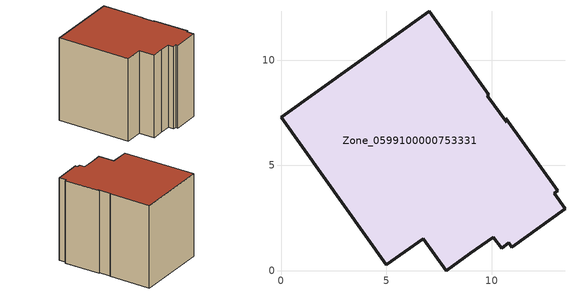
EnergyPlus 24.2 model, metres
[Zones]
Zone_0599100000753331
 floor ground (C_G): 7.03,12.31 9.87,8.35 9.78,8.31 10.71,7.04 10.66,7.24 13.13,3.8 12.97,3.67 13.48,2.95 10.96,1.1 10.8,1.32 10.46,1.06 10.08,1.58 8.99,0.83 7.84,0 6.74,1.53 5,0.28 0,7.29 z0
 wall outside (C_F): 9.87,8.35 7.03,12.31 0,7.29 5,0.28 6.74,1.53 7.84,0 8.99,0.83 10.08,1.58 10.46,1.06 10.8,1.32 10.96,1.1 13.48,2.95 12.97,3.67 13.13,3.8 10.66,7.24 10.71,7.04 9.78,8.31 9.87,8.35 z0:9.81
 roof outside (C_R): 10.8,1.32 10.96,1.1 13.48,2.95 12.97,3.67 13.13,3.8 10.66,7.24 10.71,7.04 9.78,8.31 9.87,8.35 7.03,12.31 0,7.29 5,0.28 6.74,1.53 7.84,0 8.99,0.83 10.08,1.58 10.46,1.06 z9.81
[BUILDING]
Pand.0599100000753331: North Axis=0; Terrain=City; Loads Convergence Tolerance Value=0.04; Temperature Convergence Tolerance Value=0.4; Solar Distribution=FullExterior; Maximum Number of Warmup Days=25; Minimum Number of Warmup Days=1
[Site:Location]
Rotterdam.The.Hague.AP_ZH_NLD Design_Conditions: Latitude=51.96; Longitude=4.45; Time Zone=1; Elevation=-4.5
[SITE:GROUNDTEMPERATURE:BUILDINGSURFACE]
18, 18, 18, 18, 18, 18, 18, 18, 18, 18, 18, 18
[MATERIAL] Thermal Absorptance=0.9; Solar Absorptance=0.7; Visible Absorptance=0.7
Name | Roughness | Thickness | Conductivity | Density | Specific Heat
G.TC.2006-2014 | MediumSmooth | 0.15 | 0.06 | 540 | 1210
F.TC.2006-2014 | Rough | 0.3 | 0.12 | 1920 | 840
R.TC.2006-2014 | MediumRough | 0.2 | 0.08 | 1500 | 1000
[CONSTRUCTION]
C_G: G.TC.2006-2014
C_F: F.TC.2006-2014
C_R: R.TC.2006-2014
[ZONE]
Zone_0599100000753331: Type=1; Multiplier=1; Ceiling Height=Autocalculate; Volume=Autocalculate; Floor Area=autocalculate; Part of Total Floor Area=Yes
[ZONEINFILTRATION:DESIGNFLOWRATE]
Infil_Zone_0599100000753331: Zone or ZoneList or Space or SpaceList=Zone_0599100000753331; Schedule=AlwaysOn; Design Flow Rate Calculation Method=Flow/Area; Flow Rate per Floor Area=0.0015; Constant Term Coefficient=1; Temperature Term Coefficient=0; Velocity Term Coefficient=0; Velocity Squared Term Coefficient=0
[HVACTEMPLATE:ZONE:IDEALLOADSAIRSYSTEM]
Zone_0599100000753331: Maximum Heating Supply Air Temperature=50; Minimum Cooling Supply Air Temperature=13; Maximum Heating Supply Air Humidity Ratio=0.0156; Minimum Cooling Supply Air Humidity Ratio=0.0077; Heating Limit=NoLimit; Cooling Limit=NoLimit; Dehumidification Control Type=ConstantSensibleHeatRatio; Cooling Sensible Heat Ratio=0.7; Dehumidification Setpoint=60; Humidification Control Type=None; Humidification Setpoint=30; Outdoor Air Method=None; Outdoor Air Flow Rate per Person=0.00944; Outdoor Air Flow Rate per Zone Floor Area=0; Outdoor Air Flow Rate per Zone=0; Demand Controlled Ventilation Type=None; Outdoor Air Economizer Type=NoEconomizer; Heat Recovery Type=None; Sensible Heat Recovery Effectiveness=0.7; Latent Heat Recovery Effectiveness=0.65
[ZONECONTROL:THERMOSTAT]
ThermostatControl_Zone_0599100000753331: Zone or ZoneList=Zone_0599100000753331; Control Type Schedule=DualSetpointControlType; Control 1=Thermostat_Zone_0599100000753331; Temperature Difference Between Cutout And Setpoint=0
[THERMOSTATSETPOINT:DUALSETPOINT]
Thermostat_Zone_0599100000753331: Heating Setpoint Temperature Schedule=HeatingSetpoint_Zone_0599100000753331; Cooling Setpoint Temperature Schedule=CoolingSetpoint_Zone_0599100000753331
[SCHEDULE:COMPACT]
HeatingSetpoint_Zone_0599100000753331: Through: 12/31, For: AllDays, Until: 24:00, 21
CoolingSetpoint_Zone_0599100000753331: Through: 12/31, For: AllDays, Until: 24:00, 24
DualSetpointControlType: Through: 12/31, For: AllDays, Until: 24:00, 4
AlwaysOn: Through: 12/31, For: AllDays, Until: 24:00, 1
